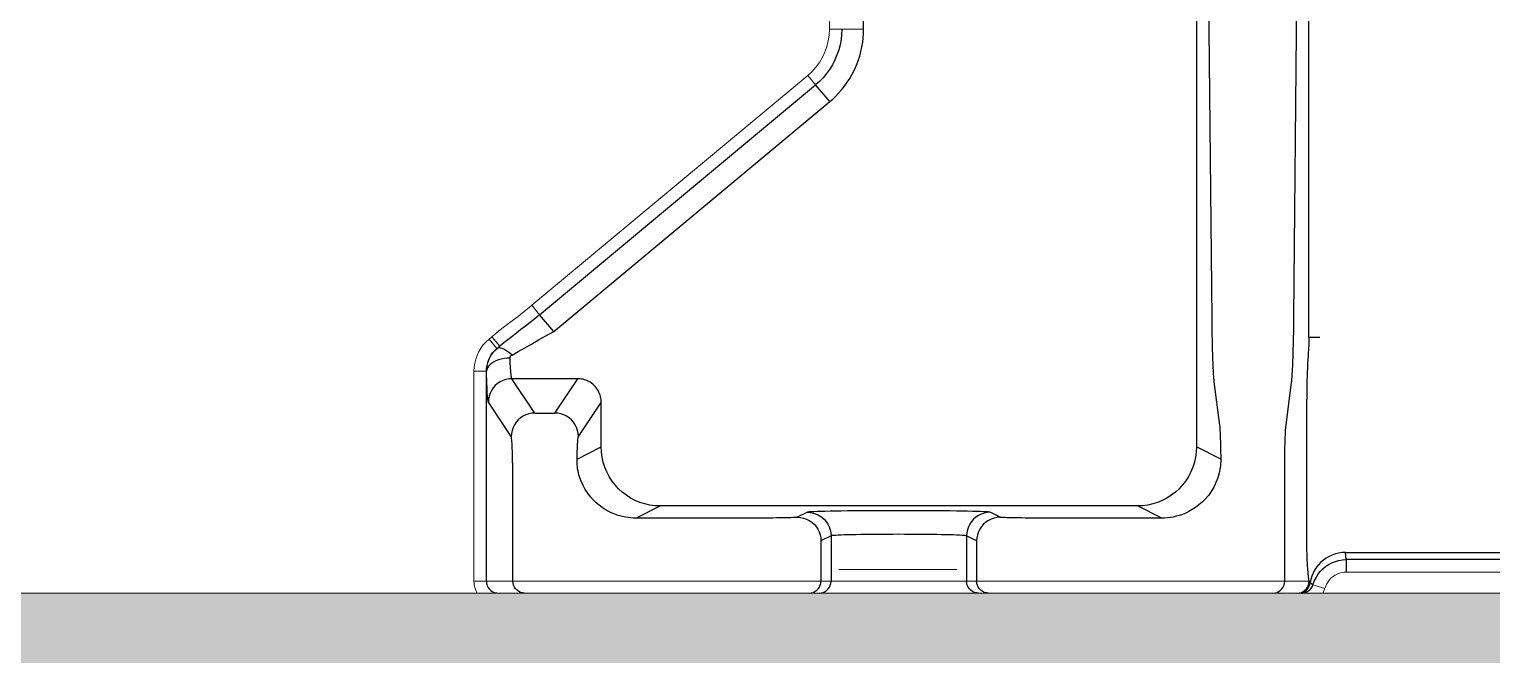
# Model space of a CAD drawing. Header units: millimetres. Extents: x -9869 to 940, y 100 to 694.
# Drawn here: x 487.6 to 489.37, y 175.299 to 176.056 of the extents above; entities that cross this region are included whole.
import ezdxf

# ---------------------------------------------------------------- set-up
doc = ezdxf.new("R2010")
doc.units = ezdxf.units.MM
for name, color, linetype, lineweight in [('Alvenaria', 8, 'Continuous', 9), ('DTM_CURVE', 7, 'Continuous', 9), ('OUTLINE', 6, 'Continuous', 9), ('PAREDE', 7, 'Continuous', 9)]:
    doc.layers.add(name, color=color, linetype=linetype, lineweight=lineweight)

msp = doc.modelspace()

# ---------------------------------------------------------------- hatches: boundary and pattern name
at = {"layer": 'Alvenaria'}
h = msp.add_hatch(dxfattribs=at)
h.set_pattern_fill('AR-CONC', color=256, scale=0.00714)
h.set_pattern_definition([(50, (-144.1113, -7117.4084), (1.30071405, -0.11379768), [0.13600817, -1.49608983]), (355, (-144.1113, -7117.4084), (-0.25162169, 1.36405728), [0.10880653, -1.19687603]), (100.451445, (-144.003, -7117.4179), (1.04909236, 1.25025954), [0.11558916, -1.27148176]), (46.1842, (-144.1113, -7117.0457), (1.93537864, -0.30016273), [0.20401225, -2.24413474]), (96.635558, (-143.95, -7117.0707), (1.69495543, 1.7665078), [0.1733838, -1.90722436]), (351.18415, (-144.1113, -7117.0457), (1.6949554, 1.7665078), [0.16320956, -1.7953059]), (21, (-143.93, -7117.1364), (1.08245645, -0.73012609), [0.13600817, -1.49608983]), (326, (-143.93, -7117.1364), (0.44123782, 1.31501666), [0.10880653, -1.19687186]), (71.451445, (-143.8398, -7117.1972), (1.52369427, 0.58489058), [0.11558916, -1.27147957]), (37.5, (-144.11135, -7117.4084), (0.022051195, 0.603683767), [0, -1.18236432, 0, -1.21500628, 0, -1.201405466]), (7.5, (-144.11135, -7117.4084), (0.477061404, 0.71524285), [0, -0.692734925, 0, -1.15516269, 0, -0.45789416]), (327.5, (-144.51574, -7117.4084), (0.968053972, -0.040900576), [0, -0.45336055, 0, -1.41448493, 0, -1.87691269]), (317.5, (-144.6971, -7117.4084), (1.05757366, 0.181533355), [0, -0.58936872, 0, -0.93936307, 0, -1.33288003])])
h.paths.add_polyline_path([(599.0531, 200.6265), (591.8065, 200.6265), (591.8065, 199.909), (591.8065, 199.1986), (597.6252, 199.1986), (597.6252, 193.0372), (599.0531, 193.0372)], flags=17)
h.paths.add_polyline_path([(590.5927, 199.909), (590.5927, 200.6265), (590.5071, 200.6265), (560.3925, 200.6265), (560.3925, 199.909), (560.3925, 199.1986), (590.5927, 199.1986)], flags=17)
h.paths.add_polyline_path([(559.1788, 200.6265), (559.0931, 200.6265), (528.9786, 200.6265), (528.9786, 199.909), (528.9786, 199.1986), (558.3577, 199.1986), (559.1788, 199.1986), (559.1788, 199.909)], flags=17)
h.paths.add_polyline_path([(527.7648, 200.6265), (527.6792, 200.6265), (497.5646, 200.6265), (497.5646, 199.909), (497.5646, 199.1986), (527.7648, 199.1986), (527.7648, 199.909)], flags=17)
h.paths.add_polyline_path([(599.0531, 191.0809), (597.6252, 191.0809), (597.6252, 172.0683), (493.388, 172.0683), (493.388, 199.1986), (496.3509, 199.1986), (496.3509, 199.909), (496.3509, 200.6265), (493.388, 200.6265), (493.388, 208.6214), (492.4007, 208.6823), (492.4007, 208.3182), (492.265, 208.3182), (491.9601, 208.3182), (491.9601, 175.3739), (489.1399, 175.3739), (489.1195, 175.3728), (489.1195, 175.3739), (483.3926, 175.3739), (483.3926, 209.9079), (482.6787, 209.9079), (482.6787, 210.6218), (481.2473, 210.6218), (479.8228, 210.6218), (470.5414, 210.6218), (470.5414, 209.1939), (481.9647, 209.1939), (481.9647, 173.946), (491.9601, 173.946), (491.9601, 170.6404), (599.0531, 170.6404)])

# ---------------------------------------------------------------- linework, layer by layer
at = {"color": 9, "linetype": 'Continuous'}
for p, q in [((489.0218, 176.6552), (489.0311, 175.7053)), ((489.1305, 175.7082), (489.1398, 176.6552)), ((488.6098, 176.0565), (488.6098, 176.4664)), ((489.0126, 176.4277), (489.0126, 175.5508)), ((489.1488, 175.6838), (489.1488, 176.4294)), ((488.5688, 175.9688), (488.5518, 175.9891)), ((488.2348, 175.6904), (488.5688, 175.9688)), ((488.2348, 175.6904), (488.2178, 175.7108)), ((489.0311, 175.7053), (489.0312, 175.6993)), ((489.0312, 175.6993), (489.0313, 175.6931)), ((489.1303, 175.6896), (489.1304, 175.696)), ((489.1304, 175.7022), (489.1305, 175.7082)), ((489.1304, 175.696), (489.1304, 175.7022)), ((489.0313, 175.6931), (489.0314, 175.6867)), ((489.0314, 175.6867), (489.0315, 175.6802)), ((489.1301, 175.6831), (489.1303, 175.6896)), ((489.1486, 175.6766), (489.1485, 175.6741)), ((489.1487, 175.6784), (489.1486, 175.6766)), ((489.1488, 175.6818), (489.1487, 175.6808)), ((489.1487, 175.6808), (489.1487, 175.6799)), ((489.1487, 175.6799), (489.1487, 175.6791)), ((489.1488, 175.6838), (489.1488, 175.6828)), ((489.1488, 175.6828), (489.1488, 175.6818)), ((488.1662, 175.6699), (488.1661, 175.6699)), ((488.1662, 175.6699), (488.1694, 175.6727)), ((489.1478, 175.6614), (489.1475, 175.6564)), ((489.1483, 175.6709), (489.1478, 175.6626)), ((489.1478, 175.6626), (489.1478, 175.6614)), ((489.1485, 175.6741), (489.1483, 175.6709)), ((488.1533, 175.6425), (488.1534, 175.6424)), ((489.1468, 175.6418), (489.1466, 175.6386)), ((489.1469, 175.6452), (489.1468, 175.6418)), ((489.1471, 175.6486), (489.1469, 175.6452)), ((489.1472, 175.6519), (489.1471, 175.6486)), ((489.1475, 175.6564), (489.1472, 175.6519)), ((488.2638, 175.6334), (488.1843, 175.6334)), ((488.212, 175.5918), (488.1843, 175.6334)), ((488.2361, 175.5918), (488.2638, 175.6334)), ((489.0338, 175.6295), (489.0406, 175.577)), ((489.1463, 175.627), (489.1462, 175.6244)), ((489.1462, 175.6244), (489.1462, 175.6218)), ((489.1464, 175.6298), (489.1463, 175.627)), ((489.1465, 175.6355), (489.1464, 175.6326)), ((489.1464, 175.6326), (489.1464, 175.6298)), ((489.1466, 175.6386), (489.1465, 175.6355)), ((489.1462, 175.6218), (489.1461, 175.6192)), ((489.1461, 175.6192), (489.1461, 175.6166)), ((489.1461, 175.6166), (489.1461, 175.614)), ((489.1461, 175.614), (489.1461, 175.6113)), ((489.1461, 175.6113), (489.1461, 175.6086)), ((489.1461, 175.4468), (489.1461, 175.6086)), ((488.1834, 175.5633), (488.1558, 175.6049)), ((488.212, 175.5918), (488.2361, 175.5918)), ((488.2646, 175.5633), (488.2923, 175.6048)), ((488.2923, 175.5508), (488.2923, 175.6048)), ((488.263, 175.5362), (488.2923, 175.5508)), ((489.042, 175.5361), (489.0126, 175.5508)), ((489.1195, 175.3882), (489.1195, 175.5219)), ((488.1853, 175.3882), (488.1853, 175.5063)), ((488.3342, 175.4647), (488.3636, 175.4794)), ((488.9412, 175.4794), (488.3636, 175.4794)), ((488.5418, 175.4717), (488.5296, 175.4657)), ((488.7752, 175.4657), (488.763, 175.4717)), ((488.9707, 175.4647), (488.8278, 175.4647)), ((488.9707, 175.4647), (488.9412, 175.4794)), ((489.1461, 175.4418), (489.1461, 175.4468)), ((488.5704, 175.4432), (488.5582, 175.4371)), ((488.5582, 175.4371), (488.5582, 175.3882)), ((488.5704, 175.4432), (488.5704, 175.3882)), ((488.7345, 175.4432), (488.7345, 175.3882)), ((488.7466, 175.4371), (488.7345, 175.4432)), ((488.7466, 175.4371), (488.7466, 175.3882)), ((489.1462, 175.4367), (489.1461, 175.4418)), ((489.1462, 175.433), (489.1462, 175.4367)), ((489.1463, 175.4292), (489.1462, 175.433)), ((489.1464, 175.4253), (489.1463, 175.4292)), ((489.1465, 175.4214), (489.1464, 175.4253)), ((489.1466, 175.4188), (489.1465, 175.4214)), ((489.1467, 175.4161), (489.1466, 175.4188)), ((489.1468, 175.4133), (489.1467, 175.4161)), ((489.1929, 175.4231), (489.7467, 175.4231)), ((489.194, 175.4144), (489.1929, 175.4231)), ((489.194, 175.4144), (489.194, 175.3994)), ((488.7609, 175.3739), (488.7584, 175.3742)), ((489.1363, 175.3739), (489.1386, 175.3741))]:
    msp.add_line(p, q, dxfattribs=at)
at = {"color": 7, "linetype": 'Continuous'}
for p, q in [((488.2178, 175.7108), (488.5518, 175.9891)), ((488.1661, 175.6699), (488.1694, 175.6727)), ((488.1533, 175.3882), (488.1533, 175.6425)), ((489.9279, 175.4144), (489.194, 175.4144))]:
    msp.add_line(p, q, dxfattribs=at)
for points in [[(488.5834, 176.0565), (488.5831, 176.0502), (488.5825, 176.0439), (488.5813, 176.0377), (488.5797, 176.0314), (488.5776, 176.0253), (488.5751, 176.0193), (488.5721, 176.0135), (488.5687, 176.0079), (488.5649, 176.0027), (488.5608, 175.9978), (488.5565, 175.9933), (488.5518, 175.9891)], [(488.2178, 175.7108), (488.2121, 175.7061), (488.2064, 175.7015), (488.2008, 175.6971), (488.1952, 175.6928), (488.1898, 175.6887), (488.1844, 175.6846), (488.1793, 175.6806), (488.1743, 175.6767), (488.1694, 175.6727)], [(488.1661, 175.6699), (488.1635, 175.6676), (488.1612, 175.665), (488.1592, 175.6622), (488.1574, 175.6592), (488.1559, 175.6561), (488.1548, 175.6528), (488.1539, 175.6494), (488.1534, 175.646), (488.1533, 175.6425)], [(489.1536, 175.384), (489.1552, 175.3884), (489.1573, 175.3925), (489.1597, 175.3964), (489.1624, 175.3999), (489.1655, 175.4031), (489.1689, 175.4059), (489.1725, 175.4084), (489.1765, 175.4105), (489.1807, 175.4122), (489.185, 175.4134), (489.1895, 175.4142), (489.194, 175.4144)], [(488.1533, 175.3882), (488.1534, 175.3863), (488.1538, 175.3845), (488.1544, 175.3827), (488.1552, 175.3811), (488.1562, 175.3795), (488.1574, 175.3781), (488.1588, 175.3769), (488.1603, 175.3759), (488.162, 175.3751), (488.1638, 175.3744), (488.1656, 175.3741), (488.1676, 175.3739)], [(489.1399, 175.3739), (489.1415, 175.374), (489.1431, 175.3743), (489.1447, 175.3748), (489.1461, 175.3754), (489.1475, 175.3761), (489.1488, 175.377), (489.1499, 175.378), (489.1509, 175.3791), (489.1518, 175.3803), (489.1525, 175.3815), (489.1531, 175.3827), (489.1536, 175.384)]]:
    msp.add_lwpolyline(points, dxfattribs=at)
at = {"color": 9, "linetype": 'Continuous'}
for points in [[(488.5688, 175.9688), (488.5724, 175.9719), (488.5761, 175.9754), (488.5796, 175.9791), (488.5832, 175.9832), (488.5867, 175.9876), (488.59, 175.9922), (488.5931, 175.997), (488.5961, 176.0021), (488.5987, 176.0074), (488.6011, 176.0128), (488.6033, 176.0183), (488.6051, 176.0239), (488.6066, 176.0295), (488.6078, 176.0351), (488.6087, 176.0407), (488.6094, 176.046), (488.6098, 176.0513), (488.6098, 176.0565)], [(488.1844, 175.6621), (488.1919, 175.6663), (488.1997, 175.6708), (488.2079, 175.6754), (488.2165, 175.6803), (488.2254, 175.6853), (488.2348, 175.6904)], [(489.0315, 175.6802), (489.0316, 175.6738), (489.0317, 175.6707), (489.0318, 175.6676), (489.0319, 175.6645), (489.032, 175.6616), (489.0321, 175.6587), (489.0322, 175.6559), (489.0323, 175.6533), (489.0324, 175.6507), (489.0325, 175.6483), (489.0326, 175.646), (489.0327, 175.6438), (489.0328, 175.6418), (489.0329, 175.6399), (489.033, 175.6381), (489.0331, 175.6365), (489.0333, 175.635), (489.0334, 175.6337), (489.0335, 175.6324), (489.0336, 175.6313), (489.0337, 175.6303), (489.0338, 175.6295)], [(489.121, 175.577), (489.1278, 175.6294), (489.1279, 175.6303), (489.128, 175.6313), (489.1281, 175.6323), (489.1282, 175.6336), (489.1283, 175.6349), (489.1284, 175.6364), (489.1285, 175.638), (489.1286, 175.6397), (489.1287, 175.6416), (489.1289, 175.6436), (489.129, 175.6457), (489.1291, 175.648), (489.1292, 175.6504), (489.1293, 175.6529), (489.1294, 175.6556), (489.1295, 175.6584), (489.1296, 175.6612), (489.1297, 175.6642), (489.1298, 175.6672), (489.1298, 175.6703), (489.1299, 175.6734), (489.13, 175.6766), (489.1301, 175.6799), (489.1301, 175.6831)], [(489.1487, 175.6791), (489.1487, 175.6787), (489.1487, 175.6784)], [(489.1488, 175.6839), (489.1493, 175.6839), (489.1618, 175.6838)], [(488.1534, 175.6424), (488.1536, 175.6459), (488.1541, 175.6494), (488.1549, 175.6527), (488.1561, 175.656), (488.1575, 175.6592), (488.1593, 175.6622), (488.1613, 175.665), (488.1636, 175.6676), (488.1662, 175.6699)], [(488.1844, 175.6621), (488.1819, 175.6643), (488.1794, 175.6661), (488.1769, 175.6677), (488.1746, 175.669), (488.1725, 175.6699), (488.1705, 175.6704), (488.1688, 175.6706), (488.1673, 175.6704), (488.1662, 175.6699)], [(488.182, 175.6584), (488.182, 175.6589), (488.1821, 175.6594), (488.1822, 175.6598), (488.1824, 175.6603), (488.1827, 175.6607), (488.1831, 175.6611), (488.1835, 175.6615), (488.1839, 175.6618), (488.1844, 175.6621)], [(488.182, 175.6584), (488.1783, 175.6582), (488.1747, 175.6578), (488.1712, 175.6571), (488.1679, 175.6561), (488.1649, 175.655), (488.1621, 175.6536), (488.1596, 175.652), (488.1575, 175.6503), (488.1558, 175.6485), (488.1546, 175.6465), (488.1538, 175.6445), (488.1534, 175.6424)], [(488.1558, 175.6049), (488.1555, 175.6055), (488.1553, 175.6066), (488.1551, 175.6081), (488.1549, 175.6102), (488.1547, 175.6128), (488.1544, 175.6158), (488.1542, 175.6193), (488.1541, 175.6233), (488.1539, 175.6276), (488.1537, 175.6322), (488.1536, 175.6372), (488.1534, 175.6424)], [(488.1843, 175.6334), (488.1841, 175.6338), (488.1838, 175.6345), (488.1836, 175.6356), (488.1834, 175.637), (488.1832, 175.6387), (488.183, 175.6407), (488.1828, 175.643), (488.1826, 175.6456), (488.1824, 175.6485), (488.1823, 175.6516), (488.1821, 175.6549), (488.182, 175.6584)], [(488.1843, 175.6334), (488.1806, 175.6331), (488.1769, 175.6324), (488.1734, 175.6312), (488.17, 175.6296), (488.1669, 175.6275), (488.1641, 175.625), (488.1617, 175.6222), (488.1596, 175.6191), (488.1579, 175.6158), (488.1567, 175.6123), (488.156, 175.6086), (488.1558, 175.6049)], [(488.2923, 175.6048), (488.2922, 175.6065), (488.2921, 175.6082), (488.2918, 175.61), (488.2914, 175.6118), (488.2909, 175.6137), (488.2902, 175.6155), (488.2895, 175.6173), (488.2885, 175.6191), (488.2875, 175.6208), (488.2863, 175.6224), (488.285, 175.624), (488.2836, 175.6254), (488.2821, 175.6267), (488.2806, 175.628), (488.2789, 175.6291), (488.2773, 175.6301), (488.2755, 175.6309), (488.2738, 175.6316), (488.272, 175.6322), (488.2703, 175.6327), (488.2686, 175.633), (488.2669, 175.6332), (488.2653, 175.6334), (488.2638, 175.6334)], [(488.212, 175.5918), (488.2083, 175.5916), (488.2046, 175.5909), (488.2011, 175.5897), (488.1977, 175.588), (488.1946, 175.5859), (488.1918, 175.5835), (488.1894, 175.5807), (488.1873, 175.5776), (488.1856, 175.5742), (488.1844, 175.5707), (488.1837, 175.567), (488.1834, 175.5633)], [(488.2646, 175.5633), (488.2644, 175.567), (488.2636, 175.5707), (488.2624, 175.5742), (488.2608, 175.5776), (488.2587, 175.5807), (488.2562, 175.5835), (488.2534, 175.5859), (488.2503, 175.588), (488.247, 175.5897), (488.2435, 175.5909), (488.2398, 175.5916), (488.2361, 175.5918)], [(489.0406, 175.577), (489.0408, 175.5754), (489.041, 175.5733), (489.0411, 175.5708), (489.0413, 175.5679), (489.0414, 175.5645), (489.0415, 175.5609), (489.0417, 175.557), (489.0418, 175.5529), (489.0418, 175.5488), (489.0419, 175.5446), (489.042, 175.5404), (489.042, 175.5361)], [(489.1195, 175.5219), (489.1195, 175.5269), (489.1195, 175.5318), (489.1195, 175.5366), (489.1196, 175.5413), (489.1197, 175.5459), (489.1197, 175.5504), (489.1198, 175.5546), (489.1199, 175.5586), (489.1201, 175.5623), (489.1202, 175.5656), (489.1203, 175.5687), (489.1205, 175.5714), (489.1206, 175.5736), (489.1208, 175.5755), (489.121, 175.577)], [(488.1853, 175.5063), (488.1853, 175.5109), (488.1853, 175.5155), (488.1853, 175.5201), (488.1852, 175.5247), (488.1852, 175.5293), (488.1851, 175.5336), (488.185, 175.5378), (488.1849, 175.5418), (488.1848, 175.5456), (488.1847, 175.549), (488.1845, 175.5521), (488.1844, 175.5549), (488.1842, 175.5573), (488.1841, 175.5593), (488.1839, 175.5609), (488.1838, 175.5621), (488.1836, 175.5629), (488.1834, 175.5633)], [(488.263, 175.5362), (488.2631, 175.5383), (488.2631, 175.5403), (488.2632, 175.5424), (488.2632, 175.5444), (488.2633, 175.5463), (488.2634, 175.5482), (488.2634, 175.55), (488.2635, 175.5518), (488.2636, 175.5534), (488.2637, 175.5549), (488.2638, 175.5563), (488.2639, 175.5576), (488.2639, 175.5588), (488.264, 175.5598), (488.2641, 175.5607), (488.2642, 175.5614), (488.2643, 175.562), (488.2644, 175.5625), (488.2645, 175.5629), (488.2645, 175.5632), (488.2646, 175.5633)], [(488.266, 175.5148), (488.2653, 175.5172), (488.2647, 175.5196), (488.2642, 175.522), (488.2637, 175.5245), (488.2634, 175.5269), (488.2632, 175.5293), (488.2631, 175.5316), (488.263, 175.5339), (488.263, 175.5362)], [(488.3636, 175.4794), (488.3574, 175.4797), (488.3512, 175.4805), (488.3452, 175.4819), (488.3392, 175.4837), (488.3335, 175.4861), (488.3279, 175.489), (488.3227, 175.4924), (488.3178, 175.4961), (488.3132, 175.5003), (488.309, 175.5049), (488.3052, 175.5099), (488.3018, 175.5151), (488.299, 175.5207), (488.2966, 175.5264), (488.2947, 175.5323), (488.2934, 175.5384), (488.2925, 175.5446), (488.2923, 175.5508)], [(489.0126, 175.5508), (489.0123, 175.5446), (489.0115, 175.5384), (489.0101, 175.5323), (489.0082, 175.5264), (489.0059, 175.5207), (489.003, 175.5151), (488.9996, 175.5099), (488.9959, 175.5049), (488.9916, 175.5003), (488.9871, 175.4961), (488.9821, 175.4924), (488.9769, 175.489), (488.9713, 175.4861), (488.9656, 175.4837), (488.9597, 175.4819), (488.9536, 175.4805), (488.9474, 175.4797), (488.9412, 175.4794)], [(489.042, 175.5361), (489.042, 175.5343), (489.042, 175.5326), (489.0419, 175.5309), (489.0418, 175.5292), (489.0416, 175.5276), (489.0414, 175.5259)], [(489.0414, 175.5259), (489.0402, 175.5196), (489.0384, 175.5136), (489.0362, 175.5078), (489.0336, 175.5022), (489.0305, 175.497), (489.027, 175.4922), (489.0234, 175.4879), (489.0195, 175.484), (489.0156, 175.4806), (489.0116, 175.4776), (489.0076, 175.475), (489.0036, 175.4727), (488.9996, 175.4708), (488.9957, 175.4692), (488.9919, 175.4679), (488.9882, 175.4669), (488.9845, 175.466), (488.9809, 175.4654), (488.9774, 175.465), (488.974, 175.4648), (488.9707, 175.4647)], [(488.3342, 175.4647), (488.3311, 175.4648), (488.328, 175.465), (488.3248, 175.4653), (488.3216, 175.4658), (488.3182, 175.4665), (488.3148, 175.4673), (488.3114, 175.4684), (488.3079, 175.4697), (488.3043, 175.4712), (488.3007, 175.473), (488.297, 175.4751), (488.2934, 175.4775), (488.2897, 175.4802), (488.2861, 175.4832), (488.2826, 175.4867), (488.2792, 175.4905), (488.2759, 175.4947), (488.273, 175.4992), (488.2703, 175.5041), (488.2679, 175.5093), (488.266, 175.5148)], [(488.5296, 175.4657), (488.5294, 175.4656), (488.5287, 175.4655), (488.5276, 175.4654), (488.5261, 175.4653), (488.5242, 175.4653), (488.5218, 175.4652), (488.5191, 175.4651), (488.5159, 175.465), (488.5124, 175.465), (488.5085, 175.4649), (488.5044, 175.4649), (488.5001, 175.4648), (488.4956, 175.4648), (488.4909, 175.4648), (488.4862, 175.4647), (488.4817, 175.4647), (488.4771, 175.4647), (488.3342, 175.4647)], [(488.5296, 175.4657), (488.5334, 175.4654), (488.537, 175.4647), (488.5406, 175.4635), (488.5439, 175.4618), (488.547, 175.4598), (488.5498, 175.4573), (488.5523, 175.4545), (488.5544, 175.4514), (488.556, 175.448), (488.5572, 175.4445), (488.5579, 175.4408), (488.5582, 175.4371)], [(488.763, 175.4717), (488.7622, 175.4719), (488.7607, 175.4721), (488.7584, 175.4722), (488.7552, 175.4724), (488.7514, 175.4725), (488.7468, 175.4727), (488.7415, 175.4728), (488.7356, 175.473), (488.7291, 175.4731), (488.7221, 175.4732), (488.7145, 175.4733), (488.7065, 175.4734), (488.6982, 175.4734), (488.6894, 175.4735), (488.6804, 175.4735), (488.6713, 175.4736), (488.6619, 175.4736), (488.6525, 175.4736), (488.6431, 175.4736), (488.6337, 175.4736), (488.6245, 175.4735), (488.6155, 175.4735), (488.6067, 175.4734), (488.5984, 175.4734), (488.5904, 175.4733), (488.5828, 175.4732), (488.5758, 175.4731), (488.5693, 175.473), (488.5633, 175.4728), (488.5581, 175.4727), (488.5535, 175.4725), (488.5496, 175.4724), (488.5464, 175.4722), (488.5441, 175.4721), (488.5426, 175.4719), (488.5418, 175.4717)], [(488.5418, 175.4717), (488.5455, 175.4715), (488.5492, 175.4708), (488.5527, 175.4696), (488.5561, 175.4679), (488.5592, 175.4658), (488.562, 175.4634), (488.5645, 175.4606), (488.5665, 175.4575), (488.5682, 175.4541), (488.5694, 175.4506), (488.5701, 175.4469), (488.5704, 175.4432)], [(488.763, 175.4717), (488.7593, 175.4715), (488.7556, 175.4708), (488.7521, 175.4696), (488.7487, 175.4679), (488.7456, 175.4658), (488.7428, 175.4634), (488.7404, 175.4606), (488.7383, 175.4575), (488.7366, 175.4541), (488.7354, 175.4506), (488.7347, 175.4469), (488.7345, 175.4432)], [(488.7752, 175.4657), (488.7715, 175.4654), (488.7678, 175.4647), (488.7643, 175.4635), (488.7609, 175.4618), (488.7578, 175.4598), (488.755, 175.4573), (488.7525, 175.4545), (488.7505, 175.4514), (488.7488, 175.448), (488.7476, 175.4445), (488.7469, 175.4408), (488.7466, 175.4371)], [(488.8278, 175.4647), (488.8234, 175.4647), (488.8189, 175.4647), (488.8143, 175.4648), (488.8097, 175.4648), (488.8052, 175.4648), (488.8009, 175.4649), (488.7967, 175.4649), (488.7928, 175.465), (488.7893, 175.465), (488.7861, 175.4651), (488.7832, 175.4652), (488.7809, 175.4653), (488.7789, 175.4653), (488.7773, 175.4654), (488.7762, 175.4655), (488.7755, 175.4656), (488.7752, 175.4657)], [(488.7345, 175.4432), (488.7339, 175.4434), (488.7328, 175.4435), (488.731, 175.4437), (488.7287, 175.4438), (488.7258, 175.444), (488.7224, 175.4441), (488.7185, 175.4443), (488.7141, 175.4444), (488.7093, 175.4445), (488.704, 175.4446), (488.6985, 175.4447), (488.6925, 175.4448), (488.6863, 175.4449), (488.6798, 175.4449), (488.6732, 175.445), (488.6663, 175.445), (488.6594, 175.445), (488.6524, 175.4451), (488.6455, 175.445), (488.6385, 175.445), (488.6317, 175.445), (488.6251, 175.4449), (488.6186, 175.4449), (488.6124, 175.4448), (488.6064, 175.4447), (488.6008, 175.4446), (488.5956, 175.4445), (488.5908, 175.4444), (488.5864, 175.4443), (488.5825, 175.4441), (488.579, 175.444), (488.5762, 175.4438), (488.5738, 175.4437), (488.5721, 175.4435), (488.5709, 175.4434), (488.5704, 175.4432)], [(489.149, 175.3882), (489.1489, 175.3887), (489.1488, 175.3893), (489.1487, 175.3899), (489.1487, 175.3905), (489.1486, 175.3912), (489.1485, 175.392), (489.1484, 175.3929), (489.1482, 175.3939), (489.1481, 175.3949), (489.148, 175.396), (489.1479, 175.3973), (489.1478, 175.3986), (489.1477, 175.4), (489.1476, 175.4014), (489.1475, 175.4029), (489.1473, 175.4044), (489.1472, 175.4059), (489.1472, 175.4074), (489.1471, 175.4089), (489.147, 175.4104), (489.1468, 175.4133)], [(489.1929, 175.4231), (489.1888, 175.4229), (489.1847, 175.4223), (489.1807, 175.4213), (489.1768, 175.4199), (489.1731, 175.4182), (489.1695, 175.4162), (489.1662, 175.4138), (489.1631, 175.4112), (489.1603, 175.4082), (489.1578, 175.4051), (489.1556, 175.4017), (489.1537, 175.3981), (489.1523, 175.3944), (489.1512, 175.3905), (489.1504, 175.3866)], [(488.1996, 175.3739), (488.1971, 175.3742), (488.1947, 175.3748), (488.1925, 175.3759), (488.1904, 175.3773), (488.1887, 175.379), (488.1872, 175.3811), (488.1862, 175.3833), (488.1856, 175.3857), (488.1853, 175.3882)], [(488.5439, 175.3739), (488.5464, 175.3742), (488.5488, 175.3748), (488.551, 175.3759), (488.5531, 175.3773), (488.5548, 175.379), (488.5563, 175.3811), (488.5573, 175.3833), (488.558, 175.3857), (488.5582, 175.3882)], [(488.5561, 175.3739), (488.5586, 175.3742), (488.561, 175.3748), (488.5632, 175.3759), (488.5653, 175.3773), (488.567, 175.379), (488.5684, 175.3811), (488.5695, 175.3833), (488.5701, 175.3857), (488.5704, 175.3882)], [(488.7487, 175.3739), (488.7463, 175.3742), (488.7439, 175.3748), (488.7416, 175.3759), (488.7396, 175.3773), (488.7378, 175.379), (488.7364, 175.3811), (488.7353, 175.3833), (488.7347, 175.3857), (488.7345, 175.3882)], [(488.7584, 175.3742), (488.756, 175.3748), (488.7538, 175.3759), (488.7517, 175.3773), (488.75, 175.379), (488.7485, 175.3811), (488.7475, 175.3833), (488.7469, 175.3857), (488.7466, 175.3882)], [(489.1052, 175.3739), (489.1077, 175.3742), (489.1101, 175.3748), (489.1123, 175.3759), (489.1144, 175.3773), (489.1161, 175.379), (489.1176, 175.3811), (489.1186, 175.3833), (489.1193, 175.3857), (489.1195, 175.3882)], [(489.1347, 175.3739), (489.1372, 175.3742), (489.1396, 175.3748), (489.1419, 175.3759), (489.1439, 175.3773), (489.1457, 175.379), (489.1471, 175.3811), (489.1481, 175.3833), (489.1488, 175.3857), (489.149, 175.3882)], [(489.1386, 175.3741), (489.1408, 175.3747), (489.1429, 175.3756), (489.1449, 175.3768), (489.1466, 175.3784), (489.148, 175.3802), (489.1492, 175.3822), (489.15, 175.3843), (489.1504, 175.3866)], [(489.149, 175.3882), (489.1491, 175.388), (489.1493, 175.3878), (489.1494, 175.3876)], [(489.1494, 175.3876), (489.1498, 175.3873), (489.1499, 175.3871), (489.1501, 175.387), (489.1503, 175.3868), (489.1504, 175.3866)], [(489.1504, 175.3866), (489.1508, 175.3862), (489.1513, 175.3858), (489.1518, 175.3853), (489.1523, 175.3849), (489.1529, 175.3845), (489.1536, 175.384)]]:
    msp.add_lwpolyline(points, dxfattribs=at)
at = {"layer": 'DTM_CURVE', "color": 4, "linetype": 'Continuous'}
msp.add_line((488.7226, 175.4025), (488.5798, 175.4025), dxfattribs=at)
at = {"layer": 'OUTLINE'}
for p, q in [((488.5684, 176.0565), (488.5684, 176.4178)), ((488.6098, 176.0565), (488.5684, 176.0565)), ((488.2082, 175.7223), (488.5422, 176.0006)), ((488.5518, 175.9891), (488.5422, 176.0006)), ((488.2178, 175.7108), (488.2082, 175.7223)), ((488.1565, 175.6814), (488.1598, 175.6842)), ((488.1661, 175.6699), (488.1565, 175.6814)), ((488.1598, 175.6842), (488.1649, 175.6883)), ((488.1694, 175.6727), (488.1598, 175.6842)), ((488.1533, 175.6425), (488.1383, 175.6425)), ((488.1383, 175.3882), (488.1383, 175.6425)), ((489.9279, 175.3994), (489.194, 175.3994)), ((489.149, 175.3882), (488.1383, 175.3882)), ((489.1536, 175.384), (489.1679, 175.3796))]:
    msp.add_line(p, q, dxfattribs=at)
for points in [[(488.5422, 176.0006), (488.5474, 176.0054), (488.5522, 176.0107), (488.5563, 176.0164), (488.56, 176.0225), (488.563, 176.0289), (488.5653, 176.0356), (488.567, 176.0424), (488.568, 176.0494), (488.5684, 176.0565)], [(488.1861, 175.7047), (488.1916, 175.7089), (488.1971, 175.7132), (488.2026, 175.7177), (488.2082, 175.7223)], [(488.1649, 175.6883), (488.1701, 175.6924), (488.1753, 175.6965), (488.1861, 175.7047)], [(488.1383, 175.6425), (488.1385, 175.6474), (488.1392, 175.6523), (488.1404, 175.6571), (488.1421, 175.6617), (488.1442, 175.6662), (488.1467, 175.6705), (488.1496, 175.6744), (488.1529, 175.6781), (488.1565, 175.6814)], [(489.194, 175.3994), (489.1912, 175.3993), (489.1884, 175.3988), (489.1856, 175.3981), (489.183, 175.397), (489.1804, 175.3957), (489.178, 175.3941), (489.1758, 175.3922), (489.1737, 175.39), (489.1719, 175.3877), (489.1703, 175.3852), (489.169, 175.3824), (489.1679, 175.3796)], [(488.142, 175.3739), (488.1409, 175.3762), (488.14, 175.3785), (488.1392, 175.3808), (488.1387, 175.3833), (488.1384, 175.3857), (488.1383, 175.3882)], [(489.1679, 175.3796), (489.1676, 175.3786), (489.1672, 175.3776), (489.1668, 175.3767), (489.1664, 175.3757), (489.166, 175.3748), (489.1655, 175.3739)]]:
    msp.add_lwpolyline(points, dxfattribs=at)
at = {"layer": 'PAREDE'}
msp.add_line((491.9601, 175.3739), (483.3926, 175.3739), dxfattribs=at)

doc.saveas('drawing.dxf')
